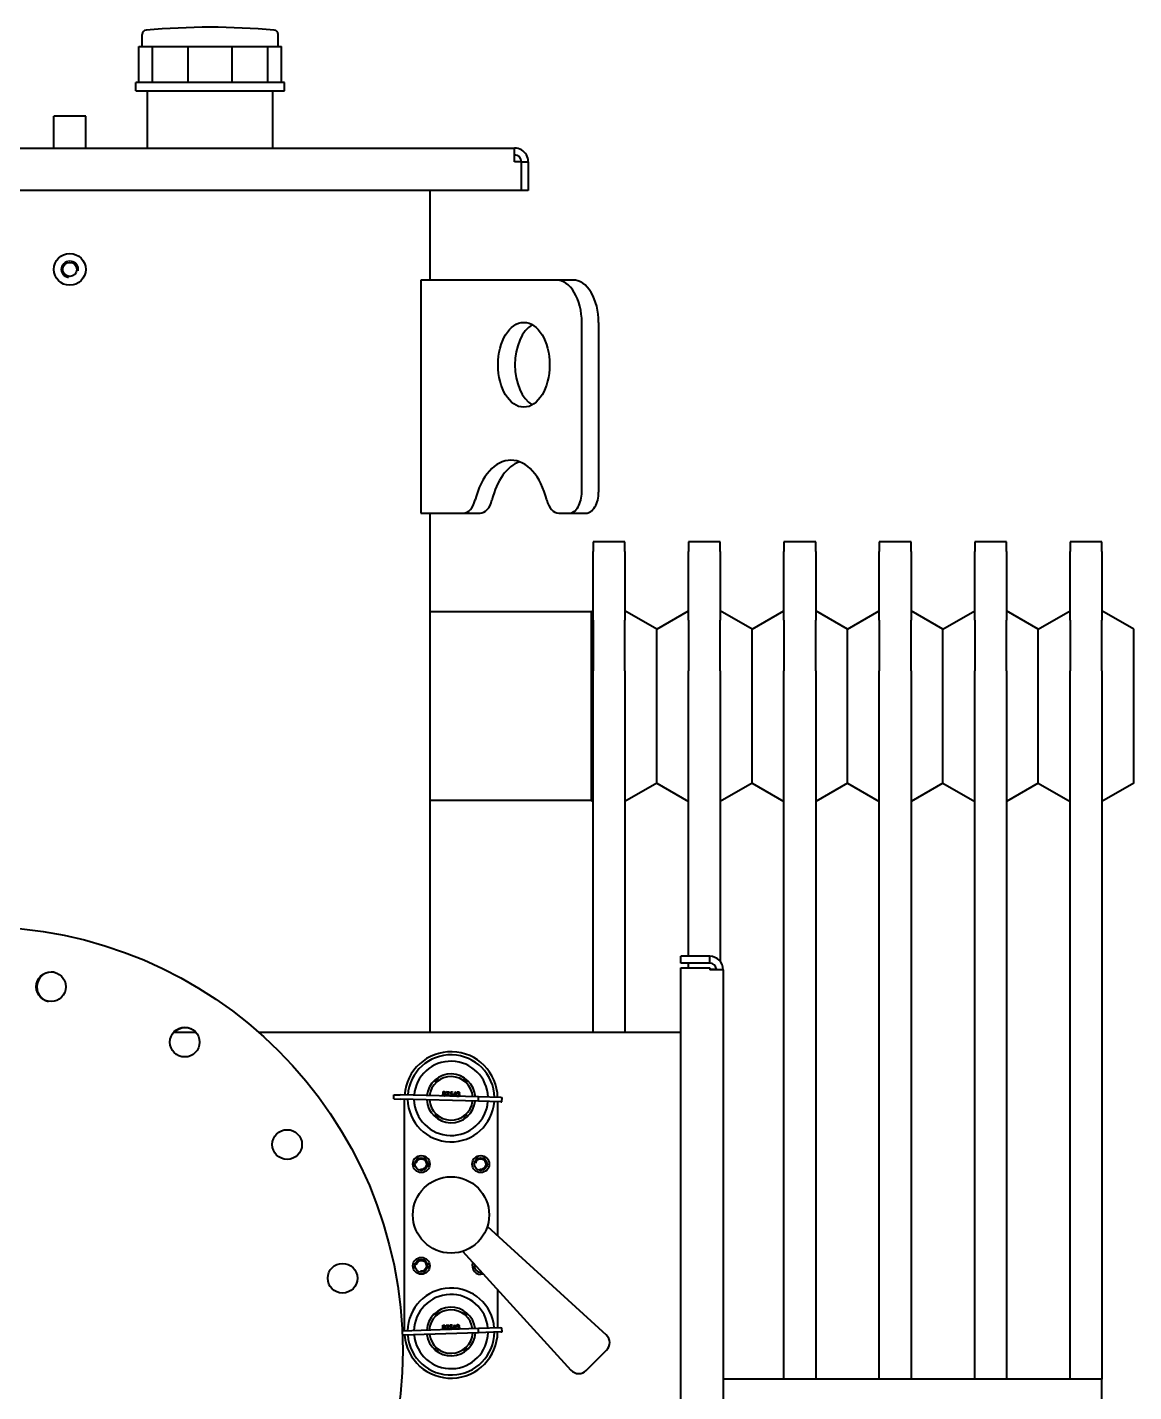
# Model space of a CAD drawing. Header units: millimetres. Extents: x 0 to 4756, y 0 to 3364.
# Drawn here: x 3378 to 3900, y 949 to 1593 of the extents above; entities that cross this region are included whole.
import ezdxf

# ---------------------------------------------------------------- set-up
doc = ezdxf.new("R2010")
doc.units = ezdxf.units.MM
doc.header["$LTSCALE"] = 4
doc.layers.add('가시적인 것(ISO)', color=3, linetype='Continuous', lineweight=40)
doc.layers.add('가시적인 좁은 것(ISO)', color=3, linetype='Continuous', lineweight=35)

msp = doc.modelspace()

# ---------------------------------------------------------------- linework, layer by layer
at = {"layer": '가시적인 것(ISO)'}
for p, q in [((3432.4689, 1584.0208), (3432.4689, 1589.6769)), ((3496.4689, 1584.0208), (3496.4689, 1589.6769)), ((3430.8221, 1567.0208), (3430.8221, 1584.0208)), ((3430.8221, 1584.0208), (3434.0351, 1584.0208)), ((3434.0351, 1584.0208), (3437.2481, 1584.0208)), ((3437.2481, 1567.0208), (3437.2481, 1584.0208)), ((3437.2481, 1584.0208), (3445.6598, 1584.0208)), ((3445.6598, 1584.0208), (3454.0715, 1584.0208)), ((3454.0715, 1584.0208), (3464.4689, 1584.0208)), ((3454.0715, 1567.0208), (3454.0715, 1584.0208)), ((3464.4689, 1584.0208), (3474.8663, 1584.0208)), ((3474.8663, 1584.0208), (3483.278, 1584.0208)), ((3474.8663, 1567.0208), (3474.8663, 1584.0208)), ((3483.278, 1584.0208), (3491.6897, 1584.0208)), ((3491.6897, 1584.0208), (3494.9027, 1584.0208)), ((3491.6897, 1567.0208), (3491.6897, 1584.0208)), ((3494.9027, 1584.0208), (3498.1157, 1584.0208)), ((3498.1157, 1567.0208), (3498.1157, 1584.0208)), ((3499.4689, 1567.0208), (3429.4689, 1567.0208)), ((3429.4689, 1563.0208), (3429.4689, 1567.0208)), ((3499.4689, 1563.0208), (3499.4689, 1567.0208)), ((3429.4689, 1563.0208), (3499.4689, 1563.0208)), ((3434.9689, 1536.0208), (3434.9689, 1563.0208)), ((3493.9689, 1536.0208), (3493.9689, 1563.0208)), ((3405.7689, 1551.0208), (3390.7689, 1551.0208)), ((3390.7689, 1536.0208), (3390.7689, 1551.0208)), ((3405.7689, 1536.0208), (3405.7689, 1551.0208)), ((3102.4689, 1536.0208), (3608.0689, 1536.0208)), ((3608.0689, 1532.8208), (3608.0689, 1536.0208)), ((3608.0689, 1529.6208), (3608.0689, 1532.8208)), ((3611.1689, 1529.6208), (3608.0689, 1529.6208)), ((3611.1689, 1529.6208), (3611.1689, 1516.0208)), ((3611.2689, 1516.0208), (3611.2689, 1529.6208)), ((3611.2689, 1529.6208), (3614.4689, 1529.6208)), ((3614.4689, 1529.6208), (3614.4689, 1516.0208)), ((3611.1689, 1516.0208), (3099.3689, 1516.0208)), ((3568.2689, 1473.8208), (3568.2689, 1516.0208)), ((3614.4689, 1516.0208), (3611.2689, 1516.0208)), ((3627.6128, 1473.8208), (3563.8226, 1473.8208)), ((3563.8226, 1473.8208), (3563.8226, 1363.8208)), ((3635.5558, 1473.8208), (3627.6128, 1473.8208)), ((3639.7633, 1373.8208), (3639.7633, 1453.8208)), ((3647.7063, 1453.8208), (3647.7063, 1373.8208)), ((3563.8226, 1363.8208), (3583.8218, 1363.8208)), ((3568.2689, 1118.8208), (3568.2689, 1363.8208)), ((3583.8218, 1363.8208), (3591.7648, 1363.8208)), ((3628.8771, 1363.8208), (3633.6881, 1363.8208)), ((3633.6881, 1363.8208), (3641.6311, 1363.8208)), ((3645.0689, 1350.3208), (3645.0689, 1345.6925)), ((3660.0689, 1350.3208), (3645.0689, 1350.3208)), ((3645.0689, 1313.3911), (3645.0689, 1345.6925)), ((3660.0689, 1345.6925), (3660.0689, 1350.3208)), ((3660.0689, 1345.6925), (3660.0689, 1313.3911)), ((3690.0689, 1350.3208), (3690.0689, 1345.6925)), ((3705.0689, 1350.3208), (3690.0689, 1350.3208)), ((3690.0689, 1313.3911), (3690.0689, 1345.6925)), ((3705.0689, 1345.6925), (3705.0689, 1350.3208)), ((3705.0689, 1345.6925), (3705.0689, 1313.3911)), ((3735.0689, 1350.3208), (3735.0689, 1345.6925)), ((3750.0689, 1350.3208), (3735.0689, 1350.3208)), ((3735.0689, 1313.3911), (3735.0689, 1345.6925)), ((3750.0689, 1345.6925), (3750.0689, 1350.3208)), ((3750.0689, 1345.6925), (3750.0689, 1313.3911)), ((3780.0689, 1350.3208), (3780.0689, 1345.6925)), ((3795.0689, 1350.3208), (3780.0689, 1350.3208)), ((3780.0689, 1313.3911), (3780.0689, 1345.6925)), ((3795.0689, 1345.6925), (3795.0689, 1350.3208)), ((3795.0689, 1345.6925), (3795.0689, 1313.3911)), ((3825.0689, 1350.3208), (3825.0689, 1345.6925)), ((3840.0689, 1350.3208), (3825.0689, 1350.3208)), ((3825.0689, 1313.3911), (3825.0689, 1345.6925)), ((3840.0689, 1345.6925), (3840.0689, 1350.3208)), ((3840.0689, 1345.6925), (3840.0689, 1313.3911)), ((3870.0689, 1350.3208), (3870.0689, 1345.6925)), ((3885.0689, 1350.3208), (3870.0689, 1350.3208)), ((3870.0689, 1313.3911), (3870.0689, 1345.6925)), ((3885.0689, 1345.6925), (3885.0689, 1350.3208)), ((3885.0689, 1345.6925), (3885.0689, 1313.3911)), ((3644.2895, 1317.3708), (3568.2689, 1317.3708)), ((3644.2895, 1317.3708), (3645.0689, 1317.8208)), ((3644.2895, 1228.2708), (3644.2895, 1317.3708)), ((3645.0689, 1313.3911), (3645.0689, 1289.5482)), ((3675.0689, 1309.1606), (3660.0689, 1317.8208)), ((3660.0689, 1289.5482), (3660.0689, 1313.3911)), ((3675.0689, 1309.1606), (3690.0689, 1317.8208)), ((3690.0689, 1313.3911), (3690.0689, 1289.5482)), ((3720.0689, 1309.1606), (3705.0689, 1317.8208)), ((3705.0689, 1289.5482), (3705.0689, 1313.3911)), ((3720.0689, 1309.1606), (3735.0689, 1317.8208)), ((3735.0689, 1313.3911), (3735.0689, 1289.5482)), ((3765.0689, 1309.1606), (3750.0689, 1317.8208)), ((3750.0689, 1289.5482), (3750.0689, 1313.3911)), ((3765.0689, 1309.1606), (3780.0689, 1317.8208)), ((3780.0689, 1313.3911), (3780.0689, 1289.5482)), ((3810.0689, 1309.1606), (3795.0689, 1317.8208)), ((3795.0689, 1289.5482), (3795.0689, 1313.3911)), ((3810.0689, 1309.1606), (3825.0689, 1317.8208)), ((3825.0689, 1313.3911), (3825.0689, 1289.5482)), ((3855.0689, 1309.1606), (3840.0689, 1317.8208)), ((3840.0689, 1289.5482), (3840.0689, 1313.3911)), ((3855.0689, 1309.1606), (3870.0689, 1317.8208)), ((3870.0689, 1313.3911), (3870.0689, 1289.5482)), ((3900.0689, 1309.1606), (3885.0689, 1317.8208)), ((3885.0689, 1289.5482), (3885.0689, 1313.3911)), ((3675.0689, 1236.4811), (3675.0689, 1309.1606)), ((3720.0689, 1236.4811), (3720.0689, 1309.1606)), ((3765.0689, 1236.4811), (3765.0689, 1309.1606)), ((3810.0689, 1236.4811), (3810.0689, 1309.1606)), ((3855.0689, 1236.4811), (3855.0689, 1309.1606)), ((3900.0689, 1236.4811), (3900.0689, 1309.1606)), ((3645.0689, 1118.8208), (3645.0689, 1289.5482)), ((3660.0689, 1289.5482), (3660.0689, 1118.8208)), ((3690.0689, 1154.8208), (3690.0689, 1289.5482)), ((3705.0689, 1289.5482), (3705.0689, 1152.4158)), ((3735.0689, 955.3208), (3735.0689, 1289.5482)), ((3750.0689, 1289.5482), (3750.0689, 955.3208)), ((3780.0689, 955.3208), (3780.0689, 1289.5482)), ((3795.0689, 1289.5482), (3795.0689, 955.3208)), ((3825.0689, 955.3208), (3825.0689, 1289.5482)), ((3840.0689, 1289.5482), (3840.0689, 955.3208)), ((3870.0689, 955.3208), (3870.0689, 1289.5482)), ((3885.0689, 1289.5482), (3885.0689, 955.3208)), ((3675.0689, 1236.4811), (3660.0689, 1227.8208)), ((3675.0689, 1236.4811), (3690.0689, 1227.8208)), ((3720.0689, 1236.4811), (3705.0689, 1227.8208)), ((3720.0689, 1236.4811), (3735.0689, 1227.8208)), ((3765.0689, 1236.4811), (3750.0689, 1227.8208)), ((3765.0689, 1236.4811), (3780.0689, 1227.8208)), ((3810.0689, 1236.4811), (3795.0689, 1227.8208)), ((3810.0689, 1236.4811), (3825.0689, 1227.8208)), ((3855.0689, 1236.4811), (3840.0689, 1227.8208)), ((3855.0689, 1236.4811), (3870.0689, 1227.8208)), ((3900.0689, 1236.4811), (3885.0689, 1227.8208)), ((3644.2895, 1228.2708), (3568.2689, 1228.2708)), ((3644.2895, 1228.2708), (3645.0689, 1227.8208)), ((3700.0689, 1154.8208), (3686.4689, 1154.8208)), ((3686.4689, 1151.6208), (3686.4689, 1154.8208)), ((3700.0689, 1151.6208), (3700.0689, 1154.8208)), ((3700.0689, 1151.6208), (3686.4689, 1151.6208)), ((3686.4689, 1149.3581), (3700.0689, 1149.3581)), ((3686.4689, 788.2836), (3686.4689, 1149.3581)), ((3690.0689, 1149.3581), (3690.0689, 1151.6208)), ((3700.0689, 1149.3581), (3700.0689, 1148.4208)), ((3706.4689, 1148.4208), (3700.0689, 1148.4208)), ((3700.2689, 1148.8208), (3703.2689, 1148.8208)), ((3700.2689, 1148.8208), (3700.2689, 1148.4208)), ((3703.2689, 1148.4208), (3703.2689, 1148.8208)), ((3706.4689, 1148.4208), (3706.4689, 789.2208)), ((3457.8616, 1118.8208), (3447.1258, 1118.8208)), ((3686.4689, 1118.8208), (3487.5565, 1118.8208)), ((3551.052, 1087.5231), (3551.104, 1089.5224)), ((3551.104, 1089.5224), (3554.103, 1089.4444)), ((3591.0905, 1088.4825), (3554.103, 1089.4444)), ((3574.2699, 1088.92), (3574.3249, 1091.0359)), ((3574.3249, 1091.0359), (3574.7378, 1091.0252)), ((3574.4859, 1089.9187), (3574.4654, 1089.132)), ((3574.4654, 1089.132), (3574.7359, 1089.125)), ((3574.6118, 1089.9155), (3574.4859, 1089.9187)), ((3574.5092, 1090.8139), (3574.4915, 1090.1358)), ((3574.4915, 1090.1358), (3574.6191, 1090.1324)), ((3574.7669, 1090.8072), (3574.5092, 1090.8139)), ((3575.9243, 1088.913), (3576.9278, 1090.751)), ((3575.9889, 1088.8753), (3575.9243, 1088.913)), ((3575.9469, 1090.7766), (3575.9526, 1090.9936)), ((3576.9278, 1090.751), (3575.9469, 1090.7766)), ((3575.9526, 1090.9936), (3577.2547, 1090.9597)), ((3577.2547, 1090.9597), (3576.1152, 1088.872)), ((3577.4308, 1089.3807), (3577.6207, 1089.3757)), ((3577.6612, 1089.8904), (3577.9058, 1090.9428)), ((3577.9058, 1090.9428), (3578.7738, 1090.9202)), ((3578.0485, 1090.7219), (3577.92, 1090.1683)), ((3578.7682, 1090.7032), (3578.0485, 1090.7219)), ((3578.7738, 1090.9202), (3578.7682, 1090.7032)), ((3579.0299, 1089.2848), (3580.2287, 1090.9367)), ((3580.0336, 1089.2587), (3579.0299, 1089.2848)), ((3580.0632, 1090.3947), (3579.4086, 1089.4921)), ((3579.4086, 1089.4921), (3580.0393, 1089.4757)), ((3580.0209, 1088.7704), (3580.0336, 1089.2587)), ((3580.0393, 1089.4757), (3580.0632, 1090.3947)), ((3580.2235, 1089.2537), (3580.2108, 1088.7655)), ((3580.4677, 1089.2474), (3580.2235, 1089.2537)), ((3580.2287, 1090.9367), (3580.2673, 1090.9357)), ((3580.2673, 1090.9357), (3580.2292, 1089.4708)), ((3580.2292, 1089.4708), (3580.4733, 1089.4644)), ((3580.4733, 1089.4644), (3580.4677, 1089.2474)), ((3580.6597, 1089.3238), (3580.8496, 1089.3189)), ((3580.9585, 1090.3748), (3580.7686, 1090.3797)), ((3581.2692, 1089.7966), (3581.2748, 1090.0136)), ((3591.0385, 1086.4832), (3591.0905, 1088.4825)), ((3601.5651, 1088.2101), (3591.0905, 1088.4825)), ((3601.5651, 1088.2101), (3602.1498, 1088.1949)), ((3602.0978, 1086.1956), (3602.1498, 1088.1949)), ((3551.052, 1087.5231), (3554.051, 1087.4451)), ((3591.0385, 1086.4832), (3554.051, 1087.4451)), ((3556.0689, 978.0764), (3556.0689, 1087.3926)), ((3601.5131, 1086.2108), (3591.0385, 1086.4832)), ((3600.0689, 1086.2483), (3600.0689, 1022.9079)), ((3601.5131, 1086.2108), (3602.0978, 1086.1956)), ((3595.2122, 1027.3339), (3651.2725, 976.2445)), ((3583.5558, 1015.6775), (3634.6452, 959.6172)), ((3600.0689, 997.5577), (3600.0689, 979.5664)), ((3591.0276, 979.2602), (3555.0562, 978.0421)), ((3574.1393, 980.8062), (3574.5521, 980.8202)), ((3574.211, 978.6908), (3574.1393, 980.8062)), ((3574.5942, 980.6044), (3574.3365, 980.5957)), ((3574.3365, 980.5957), (3574.3595, 979.9176)), ((3574.3595, 979.9176), (3574.487, 979.922)), ((3574.4927, 979.7049), (3574.3668, 979.7007)), ((3574.3668, 979.7007), (3574.3935, 978.9142)), ((3574.3935, 978.9142), (3574.6638, 978.9233)), ((3575.7666, 980.8613), (3577.0684, 980.9054)), ((3575.7739, 980.6443), (3575.7666, 980.8613)), ((3576.7545, 980.6775), (3575.7739, 980.6443)), ((3575.8629, 978.7828), (3576.7545, 980.6775)), ((3575.9295, 978.7489), (3575.8629, 978.7828)), ((3577.0684, 980.9054), (3576.0559, 978.7532)), ((3577.3386, 979.3397), (3577.5285, 979.3461)), ((3577.5382, 979.8624), (3577.7193, 980.9274)), ((3577.7193, 980.9274), (3578.5872, 980.9568)), ((3577.875, 980.7155), (3577.7798, 980.1552)), ((3578.5945, 980.7399), (3577.875, 980.7155)), ((3578.5872, 980.9568), (3578.5945, 980.7399)), ((3578.9406, 979.3397), (3580.0385, 981.0603)), ((3579.9441, 979.3736), (3578.9406, 979.3397)), ((3579.9057, 980.5093), (3579.3062, 979.5693)), ((3579.3062, 979.5693), (3579.9368, 979.5906)), ((3579.9368, 979.5906), (3579.9057, 980.5093)), ((3579.9606, 978.8855), (3579.9441, 979.3736)), ((3580.0385, 981.0603), (3580.077, 981.0616)), ((3580.077, 981.0616), (3580.1266, 979.597)), ((3580.1266, 979.597), (3580.3707, 979.6053)), ((3580.3781, 979.3883), (3580.134, 979.3801)), ((3580.134, 979.3801), (3580.1505, 978.8919)), ((3580.3707, 979.6053), (3580.3781, 979.3883)), ((3580.5652, 979.4761), (3580.755, 979.4825)), ((3580.8005, 980.543), (3580.6107, 980.5366)), ((3581.1453, 979.9845), (3581.1379, 980.2015)), ((3601.4998, 979.6148), (3591.0276, 979.2602)), ((3591.0953, 977.2613), (3591.0276, 979.2602)), ((3601.4998, 979.6148), (3602.0843, 979.6346)), ((3602.152, 977.6358), (3602.0843, 979.6346)), ((3591.0953, 977.2613), (3555.1384, 976.0438)), ((3601.5675, 977.616), (3591.0953, 977.2613)), ((3601.5675, 977.616), (3602.152, 977.6358)), ((3641.8763, 959.4495), (3651.4402, 969.0134)), ((3885.0689, 955.3208), (3706.4689, 955.3208)), ((3885.0689, 940.3208), (3885.0689, 955.3208))]:
    msp.add_line(p, q, dxfattribs=at)
for centre, radius in [((3398.2689, 1478.8208), 7.5), ((3398.2689, 1478.8208), 3.3235), ((3355.2689, 968.8208), 200), ((3389.4097, 1140.4582), 7), ((3452.4937, 1114.328), 7), ((3500.7761, 1066.0456), 7), ((3564.0689, 1056.8208), 4), ((3564.0689, 1056.8208), 3), ((3592.0689, 1056.8208), 4), ((3592.0689, 1056.8208), 3), ((3578.0689, 1032.8208), 18), ((3564.0689, 1008.8208), 4), ((3564.0689, 1008.8208), 3), ((3526.9063, 1002.9616), 7)]:
    msp.add_circle(centre, radius, dxfattribs=at)
for centre, radius, start, end in [((3434.4689, 1589.6769), 2, 95.1300365, 180), ((3464.4689, 1255.5121), 337.5088, 84.8699635, 95.1300365), ((3494.4689, 1589.6769), 2, 0, 84.8699635), ((3608.0689, 1529.6208), 6.4, 30, 90), ((3608.0689, 1529.6208), 3.2, 0, 90), ((3608.0689, 1529.6208), 6.4, 0, 30), ((3700.0689, 1148.4208), 6.4, 0, 90), ((3389.7309, 1140.394), 7, 80.0368725, 257.3558983), ((3700.0689, 1148.4208), 3.2, 7.1807558, 90), ((3452.7658, 1114.1458), 7, 57.5368725, 138.0977882), ((3578.0689, 1087.8208), 22, 1.1155473, 175.9050448), ((3578.0689, 1087.8208), 20.5, 1.3063218, 175.7142704), ((3578.0689, 1087.8208), 17.5, 1.786125, 175.2344671), ((3578.0689, 1087.8208), 11.5, 3.498838, 173.5217541), ((3578.0689, 1087.8208), 10.25, 4.1090339, 172.9115583), ((3570.8957, 1096.8094), 1, 221.0829305, 36.0991178), ((3585.2421, 1096.8094), 1, 143.9008822, 318.9170695), ((3578.0689, 1087.8208), 20.5, 181.3063218, 355.7142704), ((3578.0689, 1087.8208), 17.5, 181.786125, 355.2344671), ((3578.0689, 1087.8208), 11.5, 183.498838, 353.5217541), ((3578.0689, 1087.8208), 10.25, 184.1090339, 352.9115583), ((3570.8957, 1078.8322), 1, 323.9008822, 138.9170695), ((3585.2421, 1078.8322), 1, 41.0829305, 216.0991178), ((3592.0689, 1008.8208), 4, 157.078747, 287.6089586), ((3592.0689, 1008.8208), 3, 166.2541125, 278.4335931), ((3578.0689, 977.8208), 20.5, 4.7354424, 179.143391), ((3578.0689, 977.8208), 17.5, 5.2152457, 178.6635877), ((3578.0689, 977.8208), 11.5, 6.9279587, 176.9508747), ((3578.0689, 977.8208), 10.25, 7.5381545, 176.3406789), ((3570.8957, 986.8094), 1, 221.0829305, 36.0991178), ((3585.2421, 986.8094), 1, 143.9008822, 318.9170695), ((3578.0689, 977.8208), 22, 184.544668, 359.3341654), ((3578.0689, 977.8208), 20.5, 184.7354424, 359.143391), ((3578.0689, 977.8208), 17.5, 185.2152457, 358.6635877), ((3578.0689, 977.8208), 11.5, 186.9279587, 356.9508747), ((3578.0689, 977.8208), 10.25, 187.5381545, 356.3406789), ((3647.9046, 972.5489), 5, 315, 47.6561472), ((3570.8957, 968.8322), 1, 323.9008822, 138.9170695), ((3585.2421, 968.8322), 1, 41.0829305, 216.0991178), ((3638.3408, 962.9851), 5, 222.3438528, 315)]:
    msp.add_arc(centre, radius, start, end, dxfattribs=at)
for centre, major_axis, start_param, end_param in [((3627.6128, 1453.8208), (0, 20), 4.71238898, 6.28318531), ((3635.5558, 1453.8208), (0, 20), 4.71238898, 6.28318531), ((3620.3677, 1433.8208), (0, 20), 0.33297801, 2.80861464), ((3606.3494, 1358.8208), (0, 30), 5.09678575, 7.46958486), ((3614.2924, 1358.8208), (0, 30), 0.21966834, 1.18639955), ((3633.6881, 1373.8208), (0, -10), 0, 1.57079633), ((3641.6311, 1373.8208), (0, -10), 0, 1.57079633), ((3583.8218, 1373.8208), (0, -10), 0, 1.18639955), ((3591.7648, 1373.8208), (0, -10), 0, 1.18639955), ((3628.8771, 1373.8208), (0, -10), 5.09678575, 6.28318531)]:
    msp.add_ellipse(centre, major_axis=major_axis, ratio=0.60752534, start_param=start_param, end_param=end_param, dxfattribs=at)
msp.add_ellipse((3612.4247, 1433.8208), major_axis=(0, 20), ratio=0.60752534, dxfattribs=at)
for points, knots in [([(3575.007, 1089.8802), (3574.9968, 1089.8825), (3574.9746, 1089.8876), (3574.9383, 1089.8934), (3574.8969, 1089.8987), (3574.8501, 1089.9031), (3574.7981, 1089.9077), (3574.7406, 1089.9104), (3574.6779, 1089.9136), (3574.6344, 1089.9148), (3574.6118, 1089.9155)], [0, 0, 0, 0, 0.07930649, 0.17195282, 0.27705651, 0.39473058, 0.52617732, 0.67134477, 0.82928526, 1, 1, 1, 1]), ([(3574.6191, 1090.1324), (3574.6378, 1090.1322), (3574.6738, 1090.1317), (3574.726, 1090.1317), (3574.7746, 1090.1342), (3574.8193, 1090.1368), (3574.8602, 1090.1418), (3574.8971, 1090.1481), (3574.9306, 1090.1549), (3574.9693, 1090.1669), (3575.0134, 1090.1851), (3575.0606, 1090.2138), (3575.1025, 1090.2483), (3575.1382, 1090.2886), (3575.1676, 1090.3331), (3575.1886, 1090.3813), (3575.2032, 1090.4318), (3575.2053, 1090.4668), (3575.2064, 1090.4845)], [0, 0, 0, 0, 0.07230103, 0.13970033, 0.20228851, 0.26059953, 0.31319033, 0.36173893, 0.40570648, 0.44553998, 0.51883196, 0.58977824, 0.65886748, 0.72843048, 0.7972827, 0.86481538, 0.93136375, 1, 1, 1, 1]), ([(3574.7359, 1089.125), (3574.7552, 1089.1247), (3574.7925, 1089.1242), (3574.8464, 1089.1243), (3574.8965, 1089.1263), (3574.9424, 1089.1303), (3574.9846, 1089.1349), (3575.0227, 1089.1415), (3575.0569, 1089.1494), (3575.0968, 1089.1619), (3575.1417, 1089.1817), (3575.1905, 1089.2121), (3575.234, 1089.2486), (3575.2713, 1089.2913), (3575.3022, 1089.338), (3575.325, 1089.3877), (3575.3397, 1089.4396), (3575.3422, 1089.4752), (3575.3435, 1089.4931)], [0, 0, 0, 0, 0.07250249, 0.13973899, 0.20179513, 0.25982193, 0.31220599, 0.36077343, 0.40454034, 0.4436981, 0.51684079, 0.58787434, 0.65796542, 0.72896939, 0.79930772, 0.86663578, 0.93311633, 1, 1, 1, 1]), ([(3574.7378, 1091.0252), (3574.758, 1091.0245), (3574.7971, 1091.0233), (3574.854, 1091.0186), (3574.9073, 1091.0129), (3574.9568, 1091.0047), (3575.0028, 1090.9952), (3575.0452, 1090.9839), (3575.0839, 1090.9708), (3575.13, 1090.9504), (3575.1824, 1090.9204), (3575.2389, 1090.8766), (3575.2867, 1090.8236), (3575.3277, 1090.7642), (3575.3597, 1090.6991), (3575.3823, 1090.63), (3575.3959, 1090.5577), (3575.3962, 1090.5083), (3575.3964, 1090.4834)], [0, 0, 0, 0, 0.0625941, 0.12132294, 0.17668014, 0.2283651, 0.27686845, 0.32187913, 0.36409863, 0.4033557, 0.47796795, 0.55053546, 0.62358446, 0.69817488, 0.77335367, 0.84728113, 0.92281834, 1, 1, 1, 1]), ([(3575.2064, 1090.4845), (3575.2064, 1090.4962), (3575.2064, 1090.5193), (3575.2021, 1090.553), (3575.1943, 1090.5848), (3575.1839, 1090.6151), (3575.169, 1090.643), (3575.1513, 1090.6695), (3575.1298, 1090.6936), (3575.1051, 1090.7162), (3575.0766, 1090.7365), (3575.0442, 1090.7544), (3575.0076, 1090.7691), (3574.9673, 1090.7822), (3574.9228, 1090.7918), (3574.8745, 1090.8001), (3574.822, 1090.8051), (3574.7857, 1090.8065), (3574.7669, 1090.8072)], [0, 0, 0, 0, 0.05700313, 0.11181787, 0.16440237, 0.2158698, 0.26684111, 0.31747896, 0.36990214, 0.42340045, 0.4797184, 0.5392415, 0.60243069, 0.67102955, 0.7444848, 0.82345397, 0.90874031, 1, 1, 1, 1]), ([(3575.5334, 1089.4881), (3575.5323, 1089.4675), (3575.53, 1089.4269), (3575.5199, 1089.3674), (3575.5039, 1089.3107), (3575.4825, 1089.2565), (3575.455, 1089.2047), (3575.422, 1089.1555), (3575.3829, 1089.1093), (3575.3394, 1089.0654), (3575.2904, 1089.0263), (3575.2378, 1088.9916), (3575.1809, 1088.9635), (3575.1206, 1088.9402), (3575.0563, 1088.9229), (3574.9882, 1088.9113), (3574.9164, 1088.9043), (3574.8673, 1088.9048), (3574.8421, 1088.9051)], [0, 0, 0, 0, 0.06116028, 0.12033456, 0.17818026, 0.23523513, 0.29268296, 0.35118625, 0.41045661, 0.47171985, 0.5337612, 0.59573902, 0.65788752, 0.72129518, 0.78682251, 0.85468615, 0.92547799, 1, 1, 1, 1]), ([(3575.3435, 1089.4931), (3575.3436, 1089.5042), (3575.3439, 1089.5264), (3575.3397, 1089.5592), (3575.3333, 1089.5909), (3575.3247, 1089.6218), (3575.3118, 1089.6513), (3575.2965, 1089.68), (3575.2785, 1089.7078), (3575.2503, 1089.7431), (3575.2089, 1089.7841), (3575.1496, 1089.8247), (3575.0819, 1089.8579), (3575.0325, 1089.8726), (3575.007, 1089.8802)], [0, 0, 0, 0, 0.0602874, 0.11960235, 0.17750337, 0.23514266, 0.29213259, 0.35087121, 0.41009786, 0.47073152, 0.5948287, 0.72257882, 0.85669139, 1, 1, 1, 1]), ([(3575.3964, 1090.4834), (3575.3951, 1090.46), (3575.3926, 1090.4141), (3575.3785, 1090.3473), (3575.3574, 1090.2839), (3575.3288, 1090.2241), (3575.2922, 1090.1694), (3575.2492, 1090.1192), (3575.1978, 1090.0758), (3575.1596, 1090.0518), (3575.1401, 1090.0396)], [0, 0, 0, 0, 0.13056911, 0.25658061, 0.38055162, 0.50362292, 0.62573932, 0.74754858, 0.87176612, 1, 1, 1, 1]), ([(3575.1401, 1090.0396), (3575.1639, 1090.0297), (3575.2094, 1090.0109), (3575.2719, 1089.978), (3575.3256, 1089.9426), (3575.3708, 1089.9044), (3575.4092, 1089.8634), (3575.4426, 1089.819), (3575.4708, 1089.7708), (3575.4947, 1089.7191), (3575.513, 1089.6645), (3575.5262, 1089.6076), (3575.5331, 1089.5485), (3575.5333, 1089.5084), (3575.5334, 1089.4881)], [0, 0, 0, 0, 0.10605749, 0.20291426, 0.29030017, 0.37022257, 0.44638372, 0.5213969, 0.59829108, 0.67614247, 0.7555287, 0.83488717, 0.91664605, 1, 1, 1, 1]), ([(3577.7942, 1088.8283), (3577.7867, 1088.8319), (3577.7621, 1088.8443), (3577.7219, 1088.8692), (3577.674, 1088.9037), (3577.63, 1088.9441), (3577.5893, 1088.988), (3577.5531, 1089.0355), (3577.521, 1089.0858), (3577.4937, 1089.1391), (3577.4707, 1089.1952), (3577.453, 1089.2545), (3577.439, 1089.3165), (3577.4336, 1089.359), (3577.4308, 1089.3807)], [0.28511236, 0.28511236, 0.28511236, 0.28511236, 0.310637179, 0.370766408, 0.431614744, 0.493522974, 0.555883455, 0.617342367, 0.678668039, 0.74071136, 0.802985363, 0.86680258, 0.932347171, 1, 1, 1, 1]), ([(3577.6207, 1089.3757), (3577.6248, 1089.3554), (3577.6328, 1089.3164), (3577.6511, 1089.2614), (3577.6739, 1089.2122), (3577.7015, 1089.1682), (3577.7347, 1089.1296), (3577.7728, 1089.095), (3577.8158, 1089.0635), (3577.8637, 1089.0369), (3577.9144, 1089.014), (3577.9677, 1088.9983), (3578.0221, 1088.9868), (3578.059, 1088.9848), (3578.0775, 1088.9838)], [0, 0, 0, 0, 0.09468725, 0.18199416, 0.26437695, 0.34217986, 0.41861761, 0.49650908, 0.57736909, 0.66151059, 0.74673255, 0.83125798, 0.91520562, 1, 1, 1, 1]), ([(3578.1303, 1089.9868), (3578.1139, 1089.9869), (3578.08, 1089.9871), (3578.0279, 1089.9831), (3577.9731, 1089.9759), (3577.9158, 1089.9655), (3577.8558, 1089.9516), (3577.7932, 1089.9346), (3577.7279, 1089.9141), (3577.6839, 1089.8985), (3577.6612, 1089.8904)], [0, 0, 0, 0, 0.10220304, 0.21102334, 0.32509966, 0.4465021, 0.57378772, 0.70890071, 0.85035787, 1, 1, 1, 1]), ([(3577.92, 1090.1683), (3577.9425, 1090.1739), (3577.9863, 1090.1848), (3578.0507, 1090.1964), (3578.1117, 1090.2029), (3578.1512, 1090.2029), (3578.1703, 1090.203)], [0, 0, 0, 0, 0.27506837, 0.53290146, 0.77397346, 1, 1, 1, 1]), ([(3578.0775, 1088.9838), (3578.0956, 1088.9838), (3578.1313, 1088.9839), (3578.184, 1088.99), (3578.235, 1089.0003), (3578.2838, 1089.0164), (3578.3312, 1089.0362), (3578.3761, 1089.0621), (3578.4198, 1089.0921), (3578.4609, 1089.1267), (3578.4987, 1089.165), (3578.5323, 1089.2062), (3578.5605, 1089.2503), (3578.5846, 1089.2965), (3578.6032, 1089.3455), (3578.6169, 1089.3968), (3578.6255, 1089.4508), (3578.6275, 1089.4877), (3578.6285, 1089.5065)], [0, 0, 0, 0, 0.0642073, 0.12642469, 0.18768028, 0.24821642, 0.30830506, 0.36966099, 0.43169855, 0.49594689, 0.55975802, 0.62229541, 0.68391064, 0.74509241, 0.80674023, 0.86908662, 0.93329, 1, 1, 1, 1]), ([(3578.6285, 1089.5065), (3578.6285, 1089.5234), (3578.6286, 1089.5567), (3578.6235, 1089.6055), (3578.6136, 1089.6517), (3578.5994, 1089.6957), (3578.581, 1089.7375), (3578.5581, 1089.777), (3578.5304, 1089.8139), (3578.4986, 1089.8481), (3578.4636, 1089.8797), (3578.4247, 1089.907), (3578.3828, 1089.9301), (3578.3384, 1089.9503), (3578.2904, 1089.9652), (3578.2398, 1089.9768), (3578.1861, 1089.9841), (3578.1492, 1089.9859), (3578.1303, 1089.9868)], [0, 0, 0, 0, 0.06535138, 0.12791603, 0.18836021, 0.24721608, 0.30563013, 0.36376984, 0.42266091, 0.48268729, 0.54330022, 0.60411796, 0.66496489, 0.72741349, 0.79146763, 0.85805544, 0.92703681, 1, 1, 1, 1]), ([(3578.1703, 1090.203), (3578.1939, 1090.2018), (3578.2403, 1090.1996), (3578.3081, 1090.1882), (3578.3725, 1090.1713), (3578.4337, 1090.1485), (3578.4915, 1090.1198), (3578.5455, 1090.0845), (3578.5966, 1090.0435), (3578.6437, 1089.9967), (3578.6863, 1089.9454), (3578.7234, 1089.8905), (3578.7547, 1089.8325), (3578.7794, 1089.7709), (3578.7988, 1089.7063), (3578.811, 1089.6381), (3578.8185, 1089.5668), (3578.8183, 1089.5182), (3578.8182, 1089.4935)], [0, 0, 0, 0, 0.06580765, 0.12939427, 0.19089406, 0.25128107, 0.31081496, 0.37037099, 0.43076826, 0.49288125, 0.55510395, 0.61606705, 0.67725603, 0.73825981, 0.80076213, 0.86477758, 0.93104529, 1, 1, 1, 1]), ([(3578.8182, 1089.4935), (3578.8173, 1089.4762), (3578.8156, 1089.442), (3578.8103, 1089.3912), (3578.8011, 1089.3416), (3578.7894, 1089.2932), (3578.7745, 1089.246), (3578.7568, 1089.1999), (3578.7354, 1089.1552), (3578.7121, 1089.1114), (3578.6861, 1089.0697), (3578.6574, 1089.0307), (3578.6272, 1088.9939), (3578.5948, 1088.9598), (3578.56, 1088.9284), (3578.5231, 1088.8998), (3578.4845, 1088.8733), (3578.4436, 1088.85), (3578.4026, 1088.8295), (3578.3746, 1088.8185), (3578.3611, 1088.8136)], [0, 0, 0, 0, 0.044014471, 0.087434124, 0.130118399, 0.172553695, 0.214554756, 0.256298092, 0.298438225, 0.340849003, 0.382715189, 0.423924045, 0.464246243, 0.504073671, 0.543861906, 0.583566725, 0.623094319, 0.663229061, 0.703551259, 0.739999376, 0.739999376, 0.739999376, 0.739999376]), ([(3581.0573, 1088.7434), (3581.0514, 1088.746), (3581.0274, 1088.7571), (3580.9864, 1088.7793), (3580.9362, 1088.8129), (3580.8893, 1088.8516), (3580.8457, 1088.8946), (3580.8066, 1088.9427), (3580.7712, 1088.9951), (3580.7407, 1089.0522), (3580.7135, 1089.1134), (3580.6915, 1089.1795), (3580.6724, 1089.2498), (3580.664, 1089.2988), (3580.6597, 1089.3238)], [0.289851368, 0.289851368, 0.289851368, 0.289851368, 0.308548432, 0.366397963, 0.424542189, 0.483169996, 0.5422434, 0.601739352, 0.662506002, 0.724855513, 0.789127829, 0.8563464, 0.926295235, 1, 1, 1, 1]), ([(3580.7686, 1090.3797), (3580.7743, 1090.4009), (3580.7854, 1090.4422), (3580.808, 1090.5012), (3580.8323, 1090.5569), (3580.8611, 1090.6082), (3580.8923, 1090.6563), (3580.9277, 1090.7), (3580.9659, 1090.7403), (3581.0078, 1090.776), (3581.0517, 1090.8081), (3581.098, 1090.8353), (3581.1459, 1090.8584), (3581.1958, 1090.8772), (3581.2476, 1090.891), (3581.3011, 1090.9006), (3581.3563, 1090.9063), (3581.3936, 1090.906), (3581.4126, 1090.9059)], [0, 0, 0, 0, 0.07262535, 0.14197661, 0.20898493, 0.27395687, 0.33688935, 0.39874495, 0.46011589, 0.52082492, 0.58099446, 0.64015193, 0.69862245, 0.75727108, 0.81642669, 0.87625405, 0.93716529, 1, 1, 1, 1]), ([(3580.8496, 1089.3189), (3580.8541, 1089.3025), (3580.8629, 1089.2705), (3580.8781, 1089.2245), (3580.8957, 1089.1822), (3580.9147, 1089.1434), (3580.9348, 1089.1076), (3580.9575, 1089.0759), (3580.9811, 1089.0467), (3580.999, 1089.0302), (3581.0077, 1089.0221)], [0, 0, 0, 0, 0.14977039, 0.29131641, 0.42596637, 0.55215957, 0.67152741, 0.78612163, 0.89532507, 1, 1, 1, 1]), ([(3581.4095, 1090.6888), (3581.3854, 1090.6886), (3581.3382, 1090.6882), (3581.27, 1090.6755), (3581.2064, 1090.6542), (3581.1575, 1090.6281), (3581.1211, 1090.6019), (3581.0951, 1090.579), (3581.0694, 1090.5534), (3581.0458, 1090.5234), (3581.0218, 1090.4914), (3580.9998, 1090.4554), (3580.9783, 1090.4165), (3580.9652, 1090.3889), (3580.9585, 1090.3748)], [0, 0, 0, 0, 0.12271194, 0.23968496, 0.35181586, 0.46376613, 0.52081779, 0.57944829, 0.64060415, 0.70529751, 0.77363388, 0.84466938, 0.92005651, 1, 1, 1, 1]), ([(3581.0077, 1089.0221), (3581.0193, 1089.0127), (3581.0425, 1088.9938), (3581.0805, 1088.9696), (3581.1205, 1088.9483), (3581.1635, 1088.9318), (3581.2085, 1088.9176), (3581.2563, 1088.9078), (3581.3064, 1088.9006), (3581.3407, 1088.8992), (3581.3582, 1088.8985)], [0, 0, 0, 0, 0.118271305, 0.236177533, 0.355662933, 0.475904165, 0.600127342, 0.728608116, 0.861313476, 1, 1, 1, 1]), ([(3581.9086, 1089.3321), (3581.9082, 1089.3518), (3581.9074, 1089.3912), (3581.8948, 1089.4494), (3581.8731, 1089.5058), (3581.842, 1089.5593), (3581.8038, 1089.6092), (3581.7587, 1089.654), (3581.7064, 1089.6913), (3581.6581, 1089.7174), (3581.6152, 1089.7355), (3581.5783, 1089.7477), (3581.537, 1089.7584), (3581.4917, 1089.7685), (3581.4422, 1089.7773), (3581.3883, 1089.785), (3581.3302, 1089.7916), (3581.2899, 1089.7949), (3581.2692, 1089.7966)], [0, 0, 0, 0, 0.066909186, 0.13348544, 0.201035117, 0.27123434, 0.342879984, 0.41383613, 0.485976622, 0.560229557, 0.599884181, 0.64405484, 0.691891932, 0.744687524, 0.801491775, 0.862857698, 0.929328379, 1, 1, 1, 1]), ([(3581.2748, 1090.0136), (3581.301, 1090.0134), (3581.3523, 1090.0129), (3581.4275, 1090.0215), (3581.4995, 1090.0342), (3581.5668, 1090.0548), (3581.6284, 1090.0791), (3581.6819, 1090.1079), (3581.7268, 1090.1402), (3581.7628, 1090.1767), (3581.7901, 1090.2161), (3581.8104, 1090.2574), (3581.8229, 1090.3009), (3581.8252, 1090.3308), (3581.8264, 1090.3458)], [0, 0, 0, 0, 0.11016555, 0.21578726, 0.31802743, 0.41757395, 0.51165049, 0.5961621, 0.67293453, 0.74366956, 0.810677, 0.87405896, 0.9366963, 1, 1, 1, 1]), ([(3581.3582, 1088.8985), (3581.3781, 1088.8983), (3581.4168, 1088.8981), (3581.4735, 1088.9033), (3581.5275, 1088.9116), (3581.5783, 1088.9254), (3581.6265, 1088.9428), (3581.6714, 1088.965), (3581.7137, 1088.9913), (3581.7528, 1089.0215), (3581.7882, 1089.0547), (3581.8194, 1089.0896), (3581.8461, 1089.126), (3581.8679, 1089.1642), (3581.8854, 1089.2039), (3581.8976, 1089.2454), (3581.9065, 1089.2882), (3581.9079, 1089.3174), (3581.9086, 1089.3321)], [0, 0, 0, 0, 0.07607174, 0.14875171, 0.21840279, 0.28575958, 0.35059802, 0.41496404, 0.47806934, 0.54176068, 0.60434986, 0.66407502, 0.72146362, 0.77758713, 0.83264445, 0.88784351, 0.94346034, 1, 1, 1, 1]), ([(3581.8264, 1090.3458), (3581.8264, 1090.3569), (3581.8265, 1090.3789), (3581.8211, 1090.4112), (3581.8124, 1090.4425), (3581.8002, 1090.4729), (3581.7836, 1090.5021), (3581.7635, 1090.5302), (3581.7394, 1090.5572), (3581.7117, 1090.5826), (3581.6818, 1090.6068), (3581.6489, 1090.6276), (3581.614, 1090.6455), (3581.5771, 1090.6605), (3581.5381, 1090.6721), (3581.497, 1090.6807), (3581.4539, 1090.6866), (3581.4244, 1090.6881), (3581.4095, 1090.6888)], [0, 0, 0, 0, 0.05527455, 0.10996609, 0.16324744, 0.21807619, 0.27330087, 0.3309093, 0.39099452, 0.45417595, 0.51886154, 0.58331053, 0.64851668, 0.71503089, 0.78250207, 0.85232269, 0.92492849, 1, 1, 1, 1]), ([(3581.4126, 1090.9059), (3581.4402, 1090.9043), (3581.4948, 1090.9013), (3581.5746, 1090.8841), (3581.6514, 1090.8583), (3581.7242, 1090.8234), (3581.7916, 1090.781), (3581.8513, 1090.7311), (3581.9024, 1090.6746), (3581.9449, 1090.6125), (3581.9777, 1090.5466), (3582.0014, 1090.4789), (3582.0151, 1090.4098), (3582.0159, 1090.3633), (3582.0163, 1090.34)], [0, 0, 0, 0, 0.090254249, 0.178539792, 0.266093034, 0.354630978, 0.441886153, 0.525746915, 0.608113634, 0.690197273, 0.770821484, 0.848326181, 0.92401174, 1, 1, 1, 1]), ([(3582.099, 1089.3454), (3582.0971, 1089.3158), (3582.0934, 1089.2567), (3582.0718, 1089.1699), (3582.0396, 1089.0853), (3581.9949, 1089.0047), (3581.941, 1088.9297), (3581.8774, 1088.8629), (3581.805, 1088.806), (3581.728, 1088.7609), (3581.6743, 1088.7375), (3581.6486, 1088.7281)], [0, 0, 0, 0, 0.079648251, 0.158921676, 0.239619495, 0.32260943, 0.406034637, 0.487602095, 0.569684627, 0.653036145, 0.726877325, 0.726877325, 0.726877325, 0.726877325]), ([(3582.0163, 1090.34), (3582.015, 1090.3177), (3582.0125, 1090.2739), (3581.9991, 1090.2103), (3581.9779, 1090.1506), (3581.9492, 1090.0945), (3581.9125, 1090.0424), (3581.8685, 1089.9941), (3581.8168, 1089.9495), (3581.7779, 1089.9242), (3581.7578, 1089.9112)], [0, 0, 0, 0, 0.12806755, 0.25060832, 0.37063017, 0.49007225, 0.61037476, 0.73431307, 0.8632165, 1, 1, 1, 1]), ([(3581.7578, 1089.9112), (3581.7801, 1089.8997), (3581.8241, 1089.877), (3581.8838, 1089.8332), (3581.9377, 1089.783), (3581.9675, 1089.7441), (3581.9824, 1089.7246)], [0, 0, 0, 0, 0.2538796, 0.50300892, 0.75029108, 1, 1, 1, 1]), ([(3581.9824, 1089.7246), (3581.9923, 1089.7104), (3582.0117, 1089.6822), (3582.0355, 1089.6371), (3582.057, 1089.5916), (3582.0734, 1089.5445), (3582.0858, 1089.4963), (3582.0943, 1089.447), (3582.099, 1089.3966), (3582.099, 1089.3625), (3582.099, 1089.3454)], [0, 0, 0, 0, 0.12813551, 0.25417271, 0.37811165, 0.50171226, 0.62398631, 0.74709561, 0.87287464, 1, 1, 1, 1]), ([(3574.487, 979.922), (3574.5057, 979.9228), (3574.5417, 979.9245), (3574.5938, 979.9276), (3574.6421, 979.933), (3574.6866, 979.9383), (3574.7271, 979.9457), (3574.7635, 979.9542), (3574.7966, 979.963), (3574.8346, 979.9774), (3574.8775, 979.9981), (3574.9229, 980.0296), (3574.9626, 980.0666), (3574.9958, 980.1088), (3575.0226, 980.155), (3575.0406, 980.2044), (3575.0522, 980.2557), (3575.0522, 980.2907), (3575.0522, 980.3085)], [0, 0, 0, 0, 0.07230103, 0.13970033, 0.20228851, 0.26059953, 0.31319033, 0.36173893, 0.40570648, 0.44553998, 0.51883196, 0.58977824, 0.65886748, 0.72843048, 0.7972827, 0.86481538, 0.93136375, 1, 1, 1, 1]), ([(3574.8893, 979.6933), (3574.879, 979.6951), (3574.8565, 979.6988), (3574.8199, 979.7024), (3574.7783, 979.7052), (3574.7314, 979.7068), (3574.6791, 979.7083), (3574.6216, 979.7076), (3574.5588, 979.707), (3574.5153, 979.7056), (3574.4927, 979.7049)], [0, 0, 0, 0, 0.07930649, 0.17195282, 0.27705651, 0.39473058, 0.52617732, 0.67134477, 0.82928526, 1, 1, 1, 1]), ([(3574.5521, 980.8202), (3574.5723, 980.8208), (3574.6114, 980.8219), (3574.6685, 980.8206), (3574.722, 980.8181), (3574.772, 980.8128), (3574.8184, 980.8061), (3574.8614, 980.7974), (3574.9008, 980.7866), (3574.9481, 980.769), (3575.0022, 980.7422), (3575.0612, 980.7018), (3575.1121, 980.6518), (3575.1565, 980.5949), (3575.1924, 980.5319), (3575.2191, 980.4643), (3575.237, 980.3929), (3575.2403, 980.3437), (3575.2419, 980.3187)], [0, 0, 0, 0, 0.0625941, 0.12132294, 0.17668014, 0.2283651, 0.27686845, 0.32187913, 0.36409863, 0.4033557, 0.47796795, 0.55053546, 0.62358446, 0.69817488, 0.77335367, 0.84728113, 0.92281834, 1, 1, 1, 1]), ([(3575.0522, 980.3085), (3575.0515, 980.3202), (3575.0501, 980.3432), (3575.0438, 980.3766), (3575.0341, 980.4079), (3575.0219, 980.4376), (3575.0054, 980.4645), (3574.9862, 980.4899), (3574.9632, 980.5126), (3574.9372, 980.5338), (3574.9075, 980.5523), (3574.8742, 980.5682), (3574.8367, 980.5807), (3574.7958, 980.5914), (3574.7507, 980.5983), (3574.702, 980.6037), (3574.6493, 980.6055), (3574.613, 980.6048), (3574.5942, 980.6044)], [0, 0, 0, 0, 0.05700313, 0.11181787, 0.16440237, 0.2158698, 0.26684111, 0.31747896, 0.36990214, 0.42340045, 0.4797184, 0.5392415, 0.60243069, 0.67102955, 0.7444848, 0.82345397, 0.90874031, 1, 1, 1, 1]), ([(3574.6638, 978.9233), (3574.6832, 978.9242), (3574.7204, 978.9259), (3574.7743, 978.9292), (3574.8241, 978.9342), (3574.8696, 978.941), (3574.9115, 978.9481), (3574.9491, 978.957), (3574.9829, 978.9669), (3575.0219, 978.9817), (3575.0656, 979.0042), (3575.1124, 979.0374), (3575.1537, 979.0765), (3575.1884, 979.1213), (3575.2164, 979.1697), (3575.2362, 979.2207), (3575.2477, 979.2735), (3575.2481, 979.3092), (3575.2483, 979.3271)], [0, 0, 0, 0, 0.07250249, 0.13973899, 0.20179513, 0.25982193, 0.31220599, 0.36077343, 0.40454034, 0.4436981, 0.51684079, 0.58787434, 0.65796542, 0.72896939, 0.79930772, 0.86663578, 0.93311633, 1, 1, 1, 1]), ([(3575.4382, 979.3335), (3575.4383, 979.3128), (3575.4385, 979.2721), (3575.432, 979.2122), (3575.4194, 979.1546), (3575.4013, 979.0992), (3575.3769, 979.0459), (3575.3469, 978.9948), (3575.3106, 978.9463), (3575.2698, 978.8999), (3575.2233, 978.8579), (3575.1728, 978.8202), (3575.1177, 978.7887), (3575.0589, 978.7618), (3574.9957, 978.7407), (3574.9285, 978.7251), (3574.8573, 978.7138), (3574.8082, 978.7114), (3574.783, 978.7101)], [0, 0, 0, 0, 0.06116028, 0.12033456, 0.17818026, 0.23523513, 0.29268296, 0.35118625, 0.41045661, 0.47171985, 0.5337612, 0.59573902, 0.65788752, 0.72129518, 0.78682251, 0.85468615, 0.92547799, 1, 1, 1, 1]), ([(3575.2483, 979.3271), (3575.2478, 979.3382), (3575.2467, 979.3604), (3575.2406, 979.3928), (3575.2323, 979.4241), (3575.2219, 979.4544), (3575.2072, 979.4831), (3575.1903, 979.5108), (3575.1707, 979.5375), (3575.1403, 979.5711), (3575.0966, 979.6095), (3575.035, 979.6465), (3574.9654, 979.6756), (3574.9152, 979.6873), (3574.8893, 979.6933)], [0, 0, 0, 0, 0.0602874, 0.11960235, 0.17750337, 0.23514266, 0.29213259, 0.35087121, 0.41009786, 0.47073152, 0.5948287, 0.72257882, 0.85669139, 1, 1, 1, 1]), ([(3575.2419, 980.3187), (3575.242, 980.2954), (3575.2423, 980.2494), (3575.2322, 980.1818), (3575.2149, 980.1173), (3575.1899, 980.0559), (3575.1567, 979.9991), (3575.1168, 979.9464), (3575.0681, 979.9), (3575.0313, 979.8738), (3575.0126, 979.8604)], [0, 0, 0, 0, 0.13056911, 0.25658061, 0.38055162, 0.50362292, 0.62573932, 0.74754858, 0.87176612, 1, 1, 1, 1]), ([(3575.0126, 979.8604), (3575.037, 979.852), (3575.0836, 979.8359), (3575.1479, 979.8068), (3575.2036, 979.7747), (3575.251, 979.7392), (3575.2918, 979.7006), (3575.3278, 979.6584), (3575.3588, 979.6119), (3575.3858, 979.5617), (3575.4073, 979.5083), (3575.4239, 979.4523), (3575.4343, 979.3937), (3575.4369, 979.3537), (3575.4382, 979.3335)], [0, 0, 0, 0, 0.10605749, 0.20291426, 0.29030017, 0.37022257, 0.44638372, 0.5213969, 0.59829108, 0.67614247, 0.7555287, 0.83488717, 0.91664605, 1, 1, 1, 1]), ([(3577.7344, 978.8101), (3577.7268, 978.8132), (3577.7015, 978.8242), (3577.6598, 978.8465), (3577.61, 978.8781), (3577.5636, 978.9158), (3577.5204, 978.9572), (3577.4814, 979.0025), (3577.4464, 979.0508), (3577.4159, 979.1023), (3577.3895, 979.157), (3577.3683, 979.215), (3577.3507, 979.2761), (3577.3427, 979.3183), (3577.3386, 979.3397)], [0.28511236, 0.28511236, 0.28511236, 0.28511236, 0.310637179, 0.370766408, 0.431614744, 0.493522974, 0.555883455, 0.617342367, 0.678668039, 0.74071136, 0.802985363, 0.86680258, 0.932347171, 1, 1, 1, 1]), ([(3577.5285, 979.3461), (3577.5338, 979.3261), (3577.5441, 979.2877), (3577.5657, 979.2338), (3577.5914, 979.1861), (3577.6215, 979.1438), (3577.657, 979.1073), (3577.6971, 979.075), (3577.7419, 979.0461), (3577.7913, 979.0225), (3577.8433, 979.0027), (3577.8975, 978.9901), (3577.9524, 978.9819), (3577.9894, 978.9821), (3578.0079, 978.9822)], [0, 0, 0, 0, 0.09468725, 0.18199416, 0.26437695, 0.34217986, 0.41861761, 0.49650908, 0.57736909, 0.66151059, 0.74673255, 0.83125798, 0.91520562, 1, 1, 1, 1]), ([(3578.0006, 979.9866), (3577.9843, 979.9857), (3577.9504, 979.9839), (3577.8987, 979.9768), (3577.8444, 979.9663), (3577.7878, 979.9525), (3577.7287, 979.935), (3577.6672, 979.9144), (3577.6033, 979.89), (3577.5603, 979.8717), (3577.5382, 979.8624)], [0, 0, 0, 0, 0.10220304, 0.21102334, 0.32509966, 0.4465021, 0.57378772, 0.70890071, 0.85035787, 1, 1, 1, 1]), ([(3577.7798, 980.1552), (3577.802, 980.1622), (3577.845, 980.1756), (3577.9086, 980.1911), (3577.9691, 980.2012), (3578.0085, 980.2036), (3578.0276, 980.2048)], [0, 0, 0, 0, 0.27506837, 0.53290146, 0.77397346, 1, 1, 1, 1]), ([(3578.5267, 979.5369), (3578.5257, 979.5539), (3578.5238, 979.5871), (3578.5158, 979.6354), (3578.5032, 979.681), (3578.4863, 979.7241), (3578.4654, 979.7647), (3578.4402, 979.8028), (3578.4104, 979.8379), (3578.3766, 979.8701), (3578.3397, 979.8996), (3578.2993, 979.9245), (3578.2561, 979.9451), (3578.2106, 979.9626), (3578.1618, 979.9746), (3578.1106, 979.9832), (3578.0565, 979.9873), (3578.0196, 979.9868), (3578.0006, 979.9866)], [0, 0, 0, 0, 0.06535138, 0.12791603, 0.18836021, 0.24721608, 0.30563013, 0.36376984, 0.42266091, 0.48268729, 0.54330022, 0.60411796, 0.66496489, 0.72741349, 0.79146763, 0.85805544, 0.92703681, 1, 1, 1, 1]), ([(3578.0079, 978.9822), (3578.026, 978.9834), (3578.0616, 978.9855), (3578.1138, 978.9948), (3578.1641, 979.0081), (3578.2119, 979.0271), (3578.258, 979.0497), (3578.3014, 979.0783), (3578.3432, 979.1108), (3578.3821, 979.1478), (3578.4175, 979.1883), (3578.4486, 979.2314), (3578.4742, 979.2771), (3578.4954, 979.3247), (3578.511, 979.3747), (3578.5216, 979.4268), (3578.527, 979.4811), (3578.5268, 979.5181), (3578.5267, 979.5369)], [0, 0, 0, 0, 0.0642073, 0.12642469, 0.18768028, 0.24821642, 0.30830506, 0.36966099, 0.43169855, 0.49594689, 0.55975802, 0.62229541, 0.68391064, 0.74509241, 0.80674023, 0.86908662, 0.93329, 1, 1, 1, 1]), ([(3578.0276, 980.2048), (3578.0513, 980.2051), (3578.0977, 980.2056), (3578.166, 980.1983), (3578.2314, 980.1853), (3578.2938, 980.1661), (3578.3532, 980.141), (3578.4093, 980.1089), (3578.4627, 980.0711), (3578.5126, 980.0272), (3578.5581, 979.9785), (3578.5985, 979.9259), (3578.6331, 979.8699), (3578.6615, 979.8099), (3578.6847, 979.7466), (3578.701, 979.6792), (3578.7127, 979.6085), (3578.7154, 979.56), (3578.7168, 979.5353)], [0, 0, 0, 0, 0.06580765, 0.12939427, 0.19089406, 0.25128107, 0.31081496, 0.37037099, 0.43076826, 0.49288125, 0.55510395, 0.61606705, 0.67725603, 0.73825981, 0.80076213, 0.86477758, 0.93104529, 1, 1, 1, 1]), ([(3578.7168, 979.5353), (3578.717, 979.518), (3578.7173, 979.4838), (3578.715, 979.4328), (3578.7089, 979.3827), (3578.7, 979.3337), (3578.688, 979.2856), (3578.6731, 979.2386), (3578.6544, 979.1927), (3578.6338, 979.1476), (3578.6103, 979.1043), (3578.584, 979.0637), (3578.556, 979.0252), (3578.5257, 978.9892), (3578.4929, 978.9558), (3578.4578, 978.925), (3578.4208, 978.8963), (3578.3814, 978.8706), (3578.3417, 978.8476), (3578.3143, 978.835), (3578.3012, 978.8293)], [0, 0, 0, 0, 0.044014471, 0.087434124, 0.130118399, 0.172553695, 0.214554756, 0.256298092, 0.298438225, 0.340849003, 0.382715189, 0.423924045, 0.464246243, 0.504073671, 0.543861906, 0.583566725, 0.623094319, 0.663229061, 0.703551259, 0.739999376, 0.739999376, 0.739999376, 0.739999376]), ([(3580.9968, 978.9205), (3580.9907, 978.9228), (3580.9661, 978.9324), (3580.9239, 978.9521), (3580.8718, 978.9826), (3580.8226, 979.0184), (3580.7765, 979.0588), (3580.7346, 979.1045), (3580.6962, 979.1546), (3580.6623, 979.2098), (3580.6314, 979.2693), (3580.6055, 979.3339), (3580.5823, 979.403), (3580.571, 979.4513), (3580.5652, 979.4761)], [0.289851368, 0.289851368, 0.289851368, 0.289851368, 0.308548432, 0.366397963, 0.424542189, 0.483169996, 0.5422434, 0.601739352, 0.662506002, 0.724855513, 0.789127829, 0.8563464, 0.926295235, 1, 1, 1, 1]), ([(3580.6107, 980.5366), (3580.6151, 980.5581), (3580.6238, 980.6), (3580.6427, 980.6602), (3580.6637, 980.7173), (3580.6893, 980.7703), (3580.7176, 980.8201), (3580.7504, 980.8658), (3580.786, 980.9084), (3580.8258, 980.9465), (3580.8677, 980.9812), (3580.9123, 981.011), (3580.9587, 981.037), (3581.0074, 981.0588), (3581.0583, 981.0756), (3581.1111, 981.0884), (3581.1658, 981.0974), (3581.2031, 981.0994), (3581.2221, 981.1003)], [0, 0, 0, 0, 0.07262535, 0.14197661, 0.20898493, 0.27395687, 0.33688935, 0.39874495, 0.46011589, 0.52082492, 0.58099446, 0.64015193, 0.69862245, 0.75727108, 0.81642669, 0.87625405, 0.93716529, 1, 1, 1, 1]), ([(3580.755, 979.4825), (3580.7605, 979.4664), (3580.7712, 979.4351), (3580.7891, 979.39), (3580.8092, 979.3489), (3580.8305, 979.3112), (3580.8527, 979.2767), (3580.8773, 979.2464), (3580.9025, 979.2187), (3580.9214, 979.2033), (3580.9306, 979.1958)], [0, 0, 0, 0, 0.14977039, 0.29131641, 0.42596637, 0.55215957, 0.67152741, 0.78612163, 0.89532507, 1, 1, 1, 1]), ([(3581.2319, 980.8835), (3581.2079, 980.8818), (3581.1609, 980.8786), (3581.0936, 980.8619), (3581.0313, 980.8368), (3580.984, 980.8078), (3580.9493, 980.7795), (3580.9247, 980.755), (3580.9006, 980.7279), (3580.8788, 980.6967), (3580.8568, 980.6632), (3580.8369, 980.626), (3580.8178, 980.5859), (3580.8064, 980.5576), (3580.8005, 980.543)], [0, 0, 0, 0, 0.12271194, 0.23968496, 0.35181586, 0.46376613, 0.52081779, 0.57944829, 0.64060415, 0.70529751, 0.77363388, 0.84466938, 0.92005651, 1, 1, 1, 1]), ([(3580.9306, 979.1958), (3580.9427, 979.187), (3580.967, 979.1696), (3581.0063, 979.1476), (3581.0476, 979.1288), (3581.0915, 979.1149), (3581.1373, 979.1034), (3581.1856, 979.0965), (3581.236, 979.0923), (3581.2703, 979.093), (3581.2879, 979.0933)], [0, 0, 0, 0, 0.118271305, 0.236177533, 0.355662933, 0.475904165, 0.600127342, 0.728608116, 0.861313476, 1, 1, 1, 1]), ([(3581.1379, 980.2015), (3581.1641, 980.2028), (3581.2153, 980.2054), (3581.2899, 980.2185), (3581.361, 980.2354), (3581.427, 980.26), (3581.4869, 980.288), (3581.5387, 980.3199), (3581.5815, 980.3549), (3581.6152, 980.3934), (3581.6402, 980.4344), (3581.658, 980.4768), (3581.6679, 980.521), (3581.6684, 980.551), (3581.6686, 980.5661)], [0, 0, 0, 0, 0.11016555, 0.21578726, 0.31802743, 0.41757395, 0.51165049, 0.5961621, 0.67293453, 0.74366956, 0.810677, 0.87405896, 0.9366963, 1, 1, 1, 1]), ([(3581.8113, 979.559), (3581.8098, 979.5787), (3581.8066, 979.618), (3581.7905, 979.6754), (3581.7655, 979.7303), (3581.7312, 979.7819), (3581.6901, 979.8294), (3581.6425, 979.8714), (3581.5881, 979.9055), (3581.5382, 979.9287), (3581.4943, 979.9442), (3581.4568, 979.9542), (3581.4149, 979.9624), (3581.3691, 979.9697), (3581.3191, 979.9756), (3581.2649, 979.9801), (3581.2065, 979.9832), (3581.1661, 979.984), (3581.1453, 979.9845)], [0, 0, 0, 0, 0.066909186, 0.13348544, 0.201035117, 0.27123434, 0.342879984, 0.41383613, 0.485976622, 0.560229557, 0.599884181, 0.64405484, 0.691891932, 0.744687524, 0.801491775, 0.862857698, 0.929328379, 1, 1, 1, 1]), ([(3581.2221, 981.1003), (3581.2497, 981.1005), (3581.3044, 981.1007), (3581.3851, 981.0883), (3581.4633, 981.0671), (3581.5381, 981.0367), (3581.6079, 980.9984), (3581.6704, 980.9521), (3581.7248, 980.8988), (3581.7709, 980.8394), (3581.8076, 980.7755), (3581.8353, 980.7094), (3581.8531, 980.6412), (3581.8567, 980.5949), (3581.8585, 980.5716)], [0, 0, 0, 0, 0.090254249, 0.178539792, 0.266093034, 0.354630978, 0.441886153, 0.525746915, 0.608113634, 0.690197273, 0.770821484, 0.848326181, 0.92401174, 1, 1, 1, 1]), ([(3581.6686, 980.5661), (3581.668, 980.5771), (3581.6668, 980.5991), (3581.6594, 980.631), (3581.6489, 980.6618), (3581.6349, 980.6913), (3581.6166, 980.7194), (3581.5948, 980.7464), (3581.5692, 980.7719), (3581.54, 980.7955), (3581.5087, 980.8179), (3581.4746, 980.8367), (3581.4387, 980.8525), (3581.401, 980.8653), (3581.3613, 980.8745), (3581.3198, 980.8807), (3581.2764, 980.8839), (3581.2469, 980.8836), (3581.2319, 980.8835)], [0, 0, 0, 0, 0.05527455, 0.10996609, 0.16324744, 0.21807619, 0.27330087, 0.3309093, 0.39099452, 0.45417595, 0.51886154, 0.58331053, 0.64851668, 0.71503089, 0.78250207, 0.85232269, 0.92492849, 1, 1, 1, 1]), ([(3581.2879, 979.0933), (3581.3077, 979.0944), (3581.3464, 979.0964), (3581.4026, 979.105), (3581.456, 979.1166), (3581.5059, 979.1333), (3581.553, 979.1535), (3581.5965, 979.1784), (3581.6372, 979.2072), (3581.6744, 979.2397), (3581.7077, 979.2749), (3581.7368, 979.3116), (3581.7613, 979.3496), (3581.7808, 979.389), (3581.7958, 979.4297), (3581.8056, 979.4718), (3581.8119, 979.5151), (3581.8115, 979.5443), (3581.8113, 979.559)], [0, 0, 0, 0, 0.07607174, 0.14875171, 0.21840279, 0.28575958, 0.35059802, 0.41496404, 0.47806934, 0.54176068, 0.60434986, 0.66407502, 0.72146362, 0.77758713, 0.83264445, 0.88784351, 0.94346034, 1, 1, 1, 1]), ([(3582.0006, 979.5837), (3582.0005, 979.554), (3582.0003, 979.4949), (3581.9839, 979.4069), (3581.9569, 979.3205), (3581.917, 979.2374), (3581.8677, 979.1593), (3581.8083, 979.0888), (3581.7394, 979.0277), (3581.6653, 978.9781), (3581.6131, 978.9515), (3581.5879, 978.9406)], [0, 0, 0, 0, 0.079648251, 0.158921676, 0.239619495, 0.32260943, 0.406034637, 0.487602095, 0.569684627, 0.653036145, 0.726877325, 0.726877325, 0.726877325, 0.726877325]), ([(3581.8585, 980.5716), (3581.8586, 980.5493), (3581.8587, 980.5054), (3581.8492, 980.4411), (3581.8315, 980.3802), (3581.8062, 980.3225), (3581.7727, 980.2683), (3581.7317, 980.2175), (3581.6828, 980.1699), (3581.6454, 980.1423), (3581.6262, 980.1281)], [0, 0, 0, 0, 0.12806755, 0.25060832, 0.37063017, 0.49007225, 0.61037476, 0.73431307, 0.8632165, 1, 1, 1, 1]), ([(3581.6262, 980.1281), (3581.6491, 980.118), (3581.6944, 980.0979), (3581.7566, 980.0578), (3581.8134, 980.0109), (3581.8455, 979.9739), (3581.8616, 979.9553)], [0, 0, 0, 0, 0.2538796, 0.50300892, 0.75029108, 1, 1, 1, 1]), ([(3581.8616, 979.9553), (3581.8722, 979.9417), (3581.8933, 979.9148), (3581.9198, 979.8711), (3581.9439, 979.827), (3581.9631, 979.7809), (3581.9784, 979.7336), (3581.9898, 979.6849), (3581.9975, 979.6348), (3581.9996, 979.6008), (3582.0006, 979.5837)], [0, 0, 0, 0, 0.12813551, 0.25417271, 0.37811165, 0.50171226, 0.62398631, 0.74709561, 0.87287464, 1, 1, 1, 1])]:
    msp.add_open_spline(points, degree=3, knots=knots, dxfattribs=at)
at = {"layer": '가시적인 좁은 것(ISO)'}
for centre, radius, start, end in [((3398.2689, 1478.8208), 4, 350, 260), ((3564.0689, 1056.8208), 2.401, 260, 170), ((3592.0689, 1056.8208), 2.401, 260, 170), ((3564.0689, 1008.8208), 2.401, 260, 170), ((3592.0689, 1008.8208), 2.401, 260, 268.1509168)]:
    msp.add_arc(centre, radius, start, end, dxfattribs=at)

doc.saveas('drawing.dxf')
